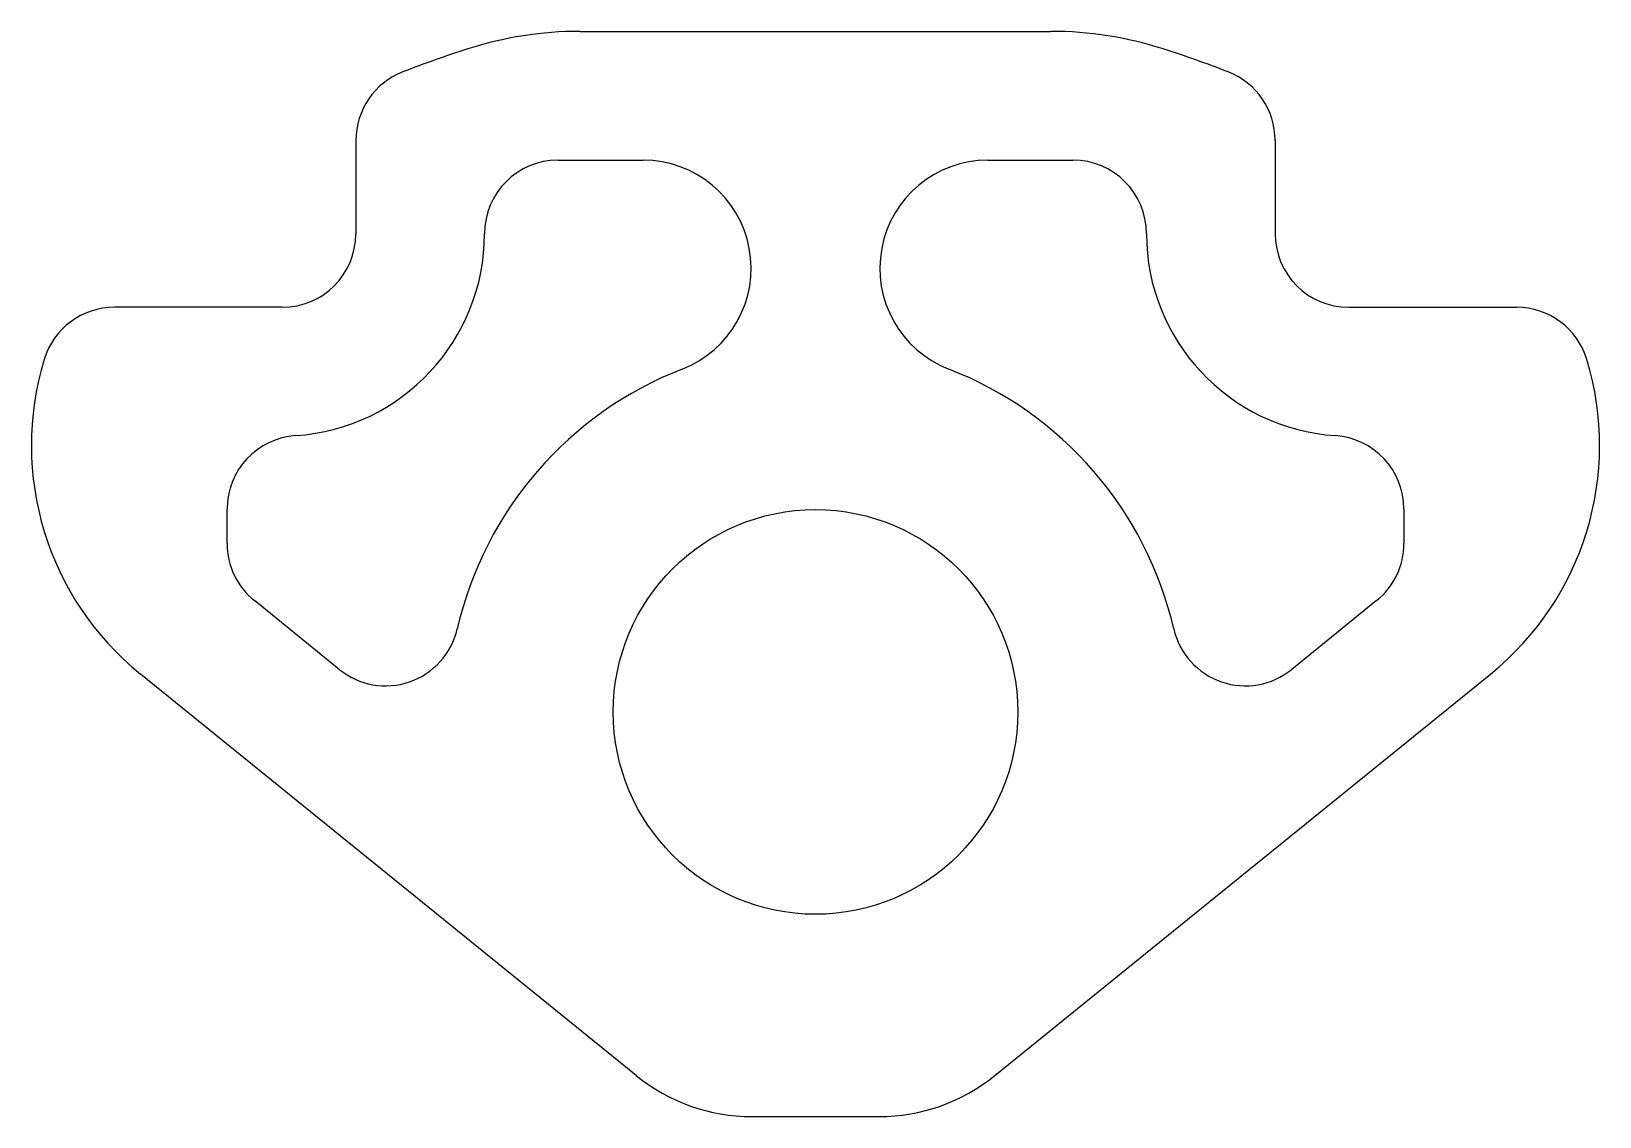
# Model space of a CAD drawing. Extents: x 1147.7 to 1190.3, y 654.8 to 684.3.
import ezdxf

# ---------------------------------------------------------------- set-up
doc = ezdxf.new("R2010")
doc.units = 0
doc.layers.get('0').update_dxf_attribs({"linetype": 'CONTINUOUS'})

msp = doc.modelspace()

# ---------------------------------------------------------------- linework, layer by layer
for p, q in [((1162.61, 684.277), (1175.416, 684.277)), ((1156.513, 681.309), (1156.513, 678.777)), ((1181.513, 681.309), (1181.513, 678.777)), ((1162.013, 680.777), (1164.323, 680.777)), ((1173.703, 680.777), (1176.013, 680.777)), ((1154.513, 676.777), (1149.951, 676.777)), ((1183.513, 676.777), (1188.074, 676.777)), ((1153.013, 670.356), (1153.013, 671.293)), ((1185.013, 671.293), (1185.013, 670.356)), ((1156.064, 666.932), (1153.754, 668.802)), ((1184.272, 668.802), (1181.962, 666.932)), ((1164.137, 655.891), (1150.656, 666.808)), ((1173.889, 655.891), (1187.37, 666.808)), ((1167.283, 654.777), (1170.742, 654.777))]:
    msp.add_line(p, q)
msp.add_circle((1169.013, 665.777), 5.5)
for centre, radius, start, end in [((1162.61, 674.277), 10, 90, 107.7528), ((1175.416, 674.277), 10, 72.2472, 90), ((1169.013, 654.277), 31, 107.7528, 111.2273), ((1169.013, 654.277), 31, 68.7727, 72.2472), ((1158.513, 681.309), 2, 111.2273, 180), ((1179.513, 681.309), 2, 0, 68.7727), ((1162.013, 678.777), 2, 90, 180), ((1164.323, 677.837), 2.94, 291.25, 90), ((1173.703, 677.837), 2.94, 90, 248.75), ((1176.013, 678.777), 2, 0, 90), ((1154.513, 678.777), 2, 270, 0), ((1154.513, 678.777), 5.5, 273.8226, 0), ((1183.513, 678.777), 5.5, 180, 266.1774), ((1183.513, 678.777), 2, 180, 270), ((1149.951, 674.777), 2, 90, 163.0264), ((1188.074, 674.777), 2, 16.9736, 90), ((1155.69, 673.025), 8, 163.0264, 231), ((1169.013, 665.777), 10, 111.25, 166.951), ((1169.013, 665.777), 10, 13.049, 68.75), ((1182.336, 673.025), 8, 309, 16.9736), ((1155.013, 671.293), 2, 93.8226, 180), ((1183.013, 671.293), 2, 0, 86.1774), ((1155.013, 670.356), 2, 180, 231), ((1183.013, 670.356), 2, 309, 0), ((1157.323, 668.486), 2, 231, 346.951), ((1180.703, 668.486), 2, 193.049, 309), ((1167.283, 659.777), 5, 231, 270), ((1170.742, 659.777), 5, 270, 309)]:
    msp.add_arc(centre, radius, start, end)

doc.saveas('drawing.dxf')
